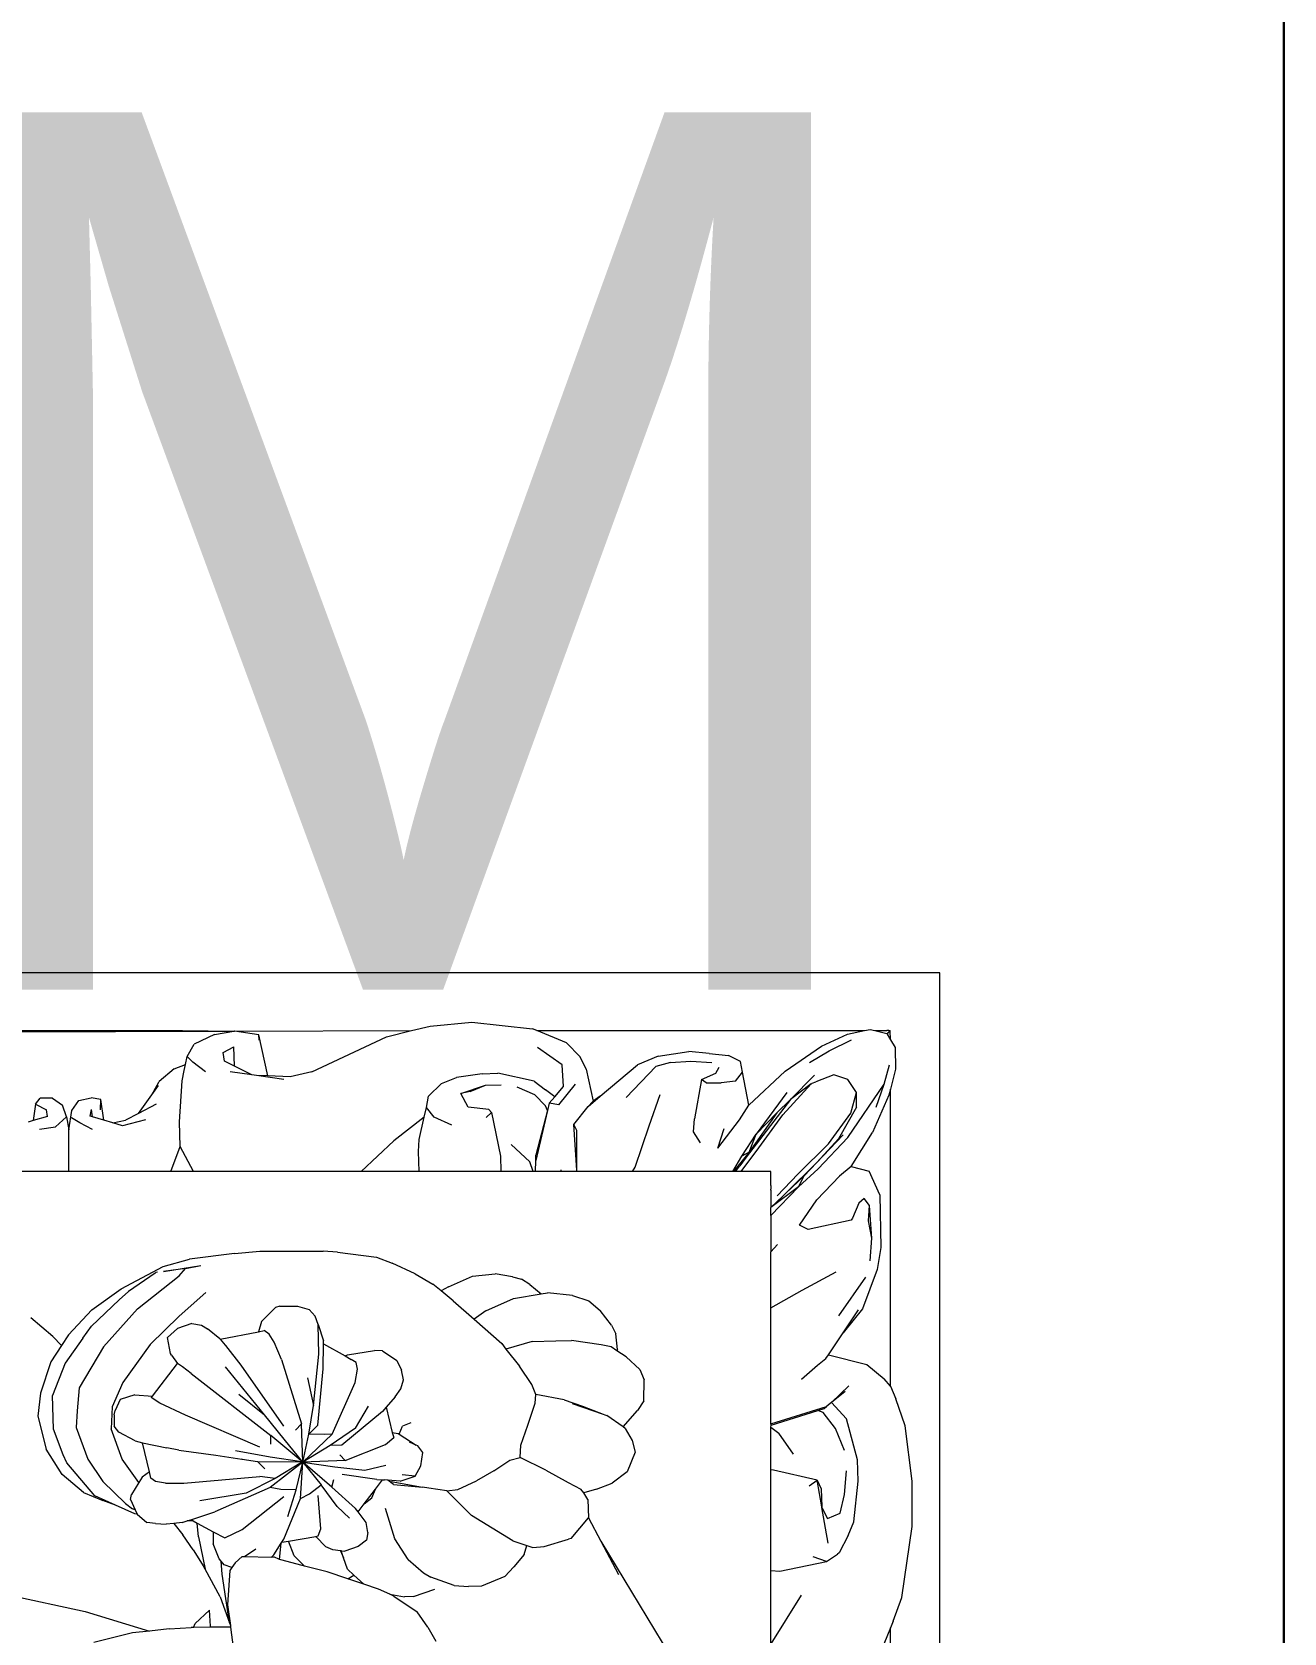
# Model space of a CAD drawing. Header units: millimetres. Extents: x 75500 to 345360, y -224327 to 19532.
# Drawn here: x 129563.2 to 129793.2, y -24104.9 to -23810.9 of the extents above; entities that cross this region are included whole.
import ezdxf

# ---------------------------------------------------------------- set-up
doc = ezdxf.new("R2010")
doc.units = ezdxf.units.MM
doc.header["$LTSCALE"] = 0.01
doc.layers.add('A-WALL', color=7, linetype='Continuous', lineweight=30)
doc.layers.add('hatch', color=251, linetype='Continuous', lineweight=0)
doc.styles.add('Arial$001H0', font='arial.ttf')

# ---------------------------------------------------------------- blocks, each defined once
blk = doc.blocks.new('GANESH')
at = {"layer": 'hatch'}
for p, q in [((966931.47, -140963.9), (966931.47, -141110.72)), ((967172.57, -140963.9), (966931.47, -140963.9)), ((966969.48, -140966.81), (966967.22, -140967.59)), ((966974.11, -140966.21), (966969.48, -140966.81)), ((966977.93, -140966.2), (966974.11, -140966.21)), ((966983.88, -140967.09), (966977.93, -140966.2)), ((966985.86, -140967.81), (966983.88, -140967.09)), ((966937.09, -140968.03), (966936.32, -140968.06)), ((966936.32, -140968.16), (966936.32, -140968.06)), ((966936.63, -140968.3), (966936.32, -140968.06)), ((966936.32, -140968.16), (966936.32, -140968.33)), ((966936.32, -140969.35), (966936.32, -140968.33)), ((966936.32, -140969.35), (966936.58, -140968.33)), ((966936.58, -140968.33), (966936.63, -140968.3)), ((966936.63, -140968.3), (966937.09, -140968.03)), ((966937.09, -140968.03), (966937.75, -140967.65)), ((966937.75, -140967.65), (966939.57, -140967.62)), ((966940.83, -140968.57), (966939.19, -140968.12)), ((966939.57, -140967.62), (966941.25, -140968.04)), ((966945.29, -140971.61), (966940.83, -140968.57)), ((966942.76, -140969.24), (966940.83, -140968.57)), ((966966.14, -140968.04), (966941.25, -140968.04)), ((966941.25, -140968.04), (966941.73, -140968.16)), ((966941.73, -140968.16), (966944.88, -140969.55)), ((966966.14, -140968.04), (966965.53, -140968.57)), ((966966.14, -140968.04), (966967.22, -140967.59)), ((966985.86, -140967.81), (966986.42, -140968.04)), ((966997.98, -140968.04), (966986.42, -140968.04)), ((966986.42, -140968.04), (966992.59, -140970.55)), ((966936.23, -140969.74), (966936.32, -140969.35)), ((966936.32, -140970.2), (966936.23, -140969.74)), ((966947.73, -140971.32), (966944.88, -140969.55)), ((966947.73, -140971.32), (966948.13, -140969.81)), ((966950.09, -140968.93), (966948.13, -140969.81)), ((966950.09, -140968.93), (966954.53, -140968.85)), ((966951, -140969.78), (966950.42, -140970.24)), ((966953.75, -140969.59), (966951, -140969.78)), ((966952.29, -140969.87), (966951, -140969.78)), ((966953.75, -140969.59), (966952.29, -140969.87)), ((966955.63, -140969.74), (966953.75, -140969.59)), ((966954.53, -140968.85), (966956.36, -140969.14)), ((966956.36, -140969.14), (966959.67, -140970.37)), ((966964.33, -140970.01), (966965.53, -140968.57)), ((966936.32, -140997.71), (966936.32, -140970.2)), ((966936.62, -140971.64), (966936.32, -140970.2)), ((966941.53, -140970.88), (966940.44, -140971.62)), ((966943.24, -140971.37), (966941.53, -140970.88)), ((966942.76, -140970.89), (966941.53, -140970.88)), ((966942.76, -140970.89), (966945.41, -140972.39)), ((966950.42, -140970.24), (966950.81, -140970.69)), ((966950.81, -140970.69), (966952.07, -140971.22)), ((966952.07, -140971.22), (966952.23, -140971.33)), ((966960.26, -140972.38), (966957.02, -140970.1)), ((966959.67, -140970.37), (966961.68, -140972.01)), ((966961.68, -140972.01), (966959.75, -140970.71)), ((966963.51, -140973.24), (966964.33, -140970.01)), ((966972.33, -140970.79), (966968.89, -140971.73)), ((966974.13, -140970.74), (966972.33, -140970.79)), ((966977.52, -140971.1), (966974.13, -140970.74)), ((966978.68, -140971.58), (966977.52, -140971.1)), ((966937.64, -140973.82), (966936.62, -140971.64)), ((966938.02, -140973.18), (966937.09, -140971.29)), ((966940.44, -140971.62), (966940.03, -140972.79)), ((966945.82, -140973.22), (966943.24, -140971.37)), ((966947.41, -140974.23), (966945.08, -140972)), ((966947.92, -140974.11), (966945.29, -140971.61)), ((966945.41, -140972.39), (966947.41, -140974.23)), ((966947.73, -140971.32), (966948.53, -140972.32)), ((966950.53, -140974.21), (966948.53, -140972.32)), ((966952.23, -140971.33), (966953, -140974.95)), ((966958.09, -140975.43), (966956.55, -140972.59)), ((966963.51, -140973.24), (966961.68, -140972.01)), ((966966.11, -140971.53), (966967.52, -140972.98)), ((966966.59, -140971.84), (966967.52, -140972.98)), ((966967.52, -140972.98), (966968.89, -140971.73)), ((966971.56, -140971.88), (966969.7, -140972.65)), ((966975.25, -140971.89), (966973.24, -140971.72)), ((966976.8, -140972.26), (966975.25, -140971.89)), ((966977.25, -140973.31), (966976.8, -140972.26)), ((966978.68, -140971.58), (966980.14, -140972.33)), ((966980.14, -140972.33), (966980.24, -140972.48)), ((966980.87, -140973.4), (966980.24, -140972.48)), ((966939.74, -140976.88), (966937.64, -140973.82)), ((966938.99, -140974.82), (966938.02, -140973.18)), ((966940.03, -140972.79), (966940.63, -140974.29)), ((966948.38, -140975.8), (966945.82, -140973.22)), ((966963.83, -140973.46), (966963.51, -140973.24)), ((966964.39, -140974.15), (966963.83, -140973.46)), ((966967.52, -140972.98), (966967.84, -140973.38)), ((966968.02, -140973.6), (966967.84, -140973.38)), ((966967.85, -140973.41), (966967.84, -140973.38)), ((966969.32, -140978.08), (966967.85, -140973.41)), ((966968.19, -140974.14), (966968.02, -140973.6)), ((966968.37, -140973.69), (966968.19, -140974.14)), ((966969.7, -140972.65), (966968.37, -140973.69)), ((966976.28, -140973.79), (966974.03, -140974.19)), ((966974.03, -140974.19), (966974.77, -140973.86)), ((966974.77, -140973.86), (966976.28, -140973.79)), ((966976.32, -140973.78), (966976.28, -140973.79)), ((966979.31, -140973.26), (966976.32, -140973.78)), ((966976.32, -140973.78), (966977.25, -140973.31)), ((966980.87, -140973.4), (966980.46, -140974.52)), ((966981.67, -140977.32), (966980.87, -140973.4)), ((966942.11, -140976.43), (966940.07, -140974.41)), ((966940.73, -140974.59), (966940.63, -140974.29)), ((966940.78, -140974.65), (966940.73, -140974.59)), ((966940.79, -140974.69), (966940.78, -140974.65)), ((966943.38, -140977.07), (966940.79, -140974.69)), ((966940.79, -140974.69), (966942.11, -140976.43)), ((966949.95, -140976.81), (966947.41, -140974.23)), ((966948.52, -140975.27), (966947.41, -140974.23)), ((966949.43, -140975.74), (966947.92, -140974.11)), ((966949.43, -140975.74), (966948.52, -140975.27)), ((966949.95, -140976.81), (966948.52, -140975.27)), ((966952.64, -140975.66), (966950.53, -140974.21)), ((966953, -140974.95), (966952.64, -140975.66)), ((966965.56, -140975.49), (966964.39, -140974.15)), ((966969.43, -140978.04), (966968.19, -140974.14)), ((966974.03, -140974.19), (966973.19, -140977.84)), ((966974.5, -140974.85), (966974.03, -140974.19)), ((966942.11, -140976.43), (966946.95, -140980.15)), ((966942.11, -140976.43), (966943.21, -140977.56)), ((966948.38, -140975.8), (966950.18, -140977.53)), ((966949.43, -140975.74), (966951.17, -140978.08)), ((966951.84, -140978.08), (966949.43, -140975.74)), ((966959.59, -140978.08), (966958.09, -140975.43)), ((966971.85, -140976.17), (966970.08, -140977.41)), ((966983.68, -140975.52), (966987.76, -140978.08)), ((966939.74, -140976.88), (966942.59, -140979.92)), ((966941.53, -140976.72), (966945.01, -140979.31)), ((966943.21, -140977.56), (966946.53, -140979.89)), ((966943.21, -140977.56), (966945.01, -140979.31)), ((966946.15, -140979.07), (966943.38, -140977.07)), ((966950.22, -140977.07), (966949.95, -140976.81)), ((966951.17, -140978.08), (966950.22, -140977.07)), ((966954.88, -140978.08), (966954.27, -140977.51)), ((966969.6, -140978.08), (966970.08, -140977.41)), ((966973.19, -140977.84), (966973.16, -140978.08)), ((966981.6, -140978.08), (966981.67, -140977.32)), ((966948.15, -140980.56), (966946.15, -140979.07)), ((966949.31, -140978.08), (966948.15, -140978.08)), ((966948.15, -140978.08), (966948.15, -140980.56)), ((966949.31, -140978.08), (966949.63, -140978.07)), ((966949.71, -140978.08), (966949.63, -140978.07)), ((966949.71, -140978.08), (966951.17, -140978.08)), ((966951.84, -140978.08), (966951.17, -140978.08)), ((966951.84, -140978.08), (966954.88, -140978.08)), ((966959.59, -140978.08), (966954.88, -140978.08)), ((966969.32, -140978.08), (966959.59, -140978.08)), ((966969.43, -140978.04), (966969.32, -140978.08)), ((966969.43, -140978.04), (966969.43, -140978.08)), ((966969.6, -140978.08), (966969.43, -140978.04)), ((966973.16, -140978.08), (966969.6, -140978.08)), ((966981.6, -140978.08), (966973.16, -140978.08)), ((966987.76, -140978.08), (966981.6, -140978.08)), ((966938.92, -140980.62), (966938.41, -140981.62)), ((966939.81, -140980.44), (966938.92, -140980.62)), ((966942.59, -140979.92), (966939.81, -140980.44)), ((966940.57, -140981.05), (966939.81, -140980.44)), ((966943.81, -140980.7), (966942.59, -140979.92)), ((966946.86, -140980.51), (966945.01, -140979.31)), ((966946.53, -140979.89), (966945.01, -140979.31)), ((966946.53, -140979.89), (966948.15, -140981.2)), ((966946.53, -140979.89), (966946.86, -140980.51)), ((966948.15, -140981.26), (966946.86, -140980.51)), ((966946.95, -140980.15), (966947.66, -140980.67)), ((966948.15, -140980.56), (966948.15, -140981.03)), ((966938.25, -140983.25), (966938.41, -140981.62)), ((966940.57, -140981.05), (966940.72, -140982.25)), ((966946.2, -140982.53), (966943.81, -140980.7)), ((966946.2, -140982.53), (966944.54, -140981.98)), ((966948.15, -140981.03), (966947.66, -140980.67)), ((966948.15, -140981.03), (966948.15, -140981.2)), ((966948.15, -140981.2), (966948.15, -140981.26)), ((966948.15, -140981.26), (966948.15, -140989.68)), ((966938.25, -140983.25), (966938.09, -140984.94)), ((966938.88, -140984.78), (966939, -140983.02)), ((966939.9, -140982.7), (966939.38, -140982.42)), ((966940.42, -140983.9), (966939.9, -140982.7)), ((966940.71, -140983.5), (966940.72, -140982.25)), ((966940.71, -140983.5), (966940.42, -140983.9)), ((966940.42, -140983.9), (966943.74, -140984.49)), ((966944.81, -140984.56), (966943.74, -140984.49)), ((966945.74, -140983.97), (966944.81, -140984.56)), ((966938.47, -140987.53), (966938.09, -140984.94)), ((966938.99, -140986.49), (966938.88, -140984.78)), ((966979.16, -140992.33), (966990.85, -140985.24)), ((966938.99, -140986.49), (966939.34, -140987.71)), ((966944.31, -140988.28), (966941.68, -140987.36)), ((966938.47, -140987.53), (966939.19, -140989.27)), ((966941.93, -140990.2), (966939.34, -140987.71)), ((966947.78, -140989.45), (966944.31, -140988.28)), ((966964.75, -140989.05), (966965.63, -140988.71)), ((966967.39, -140988.72), (966965.63, -140988.71)), ((966941.83, -140992.39), (966939.19, -140989.27)), ((966948.15, -140989.68), (966947.78, -140989.45)), ((966948.15, -140989.68), (966948.15, -140994.36)), ((966964.75, -140989.05), (966963.69, -140990.21)), ((966967.39, -140988.72), (966968.2, -140989.26)), ((966969.56, -140990.47), (966968.2, -140989.26)), ((966969.69, -140990.28), (966970.72, -140989.7)), ((966970.72, -140989.7), (966971.68, -140989.46)), ((966971.68, -140989.46), (966973.33, -140990.12)), ((966961.03, -140991.43), (966961.77, -140991.09)), ((966963.08, -140990.95), (966961.77, -140991.09)), ((966963.18, -140990.98), (966962.85, -140991.48)), ((966963.08, -140990.95), (966963.18, -140990.98)), ((966963.69, -140990.21), (966963.18, -140990.98)), ((966969.56, -140990.47), (966968.62, -140991.83)), ((966969.69, -140990.28), (966969.56, -140990.47)), ((966973.33, -140990.12), (966974.3, -140991.38)), ((966974.79, -140992.71), (966974.3, -140991.38)), ((966979.16, -140992.33), (966981.96, -140990.84)), ((966941.83, -140992.39), (966942.25, -140992.99)), ((966942.68, -140993.39), (966941.83, -140992.39)), ((966958.99, -140993.34), (966959.81, -140992.38)), ((966961.03, -140991.43), (966959.81, -140992.38)), ((966962.68, -140992.3), (966962.32, -140994.8)), ((966962.85, -140991.48), (966962.68, -140992.3)), ((966967.6, -140994.74), (966968.5, -140992.15)), ((966967.84, -140993.88), (966968.5, -140992.15)), ((966968.5, -140992.15), (966968.55, -140992.01)), ((966968.55, -140992.01), (966968.62, -140991.83)), ((966974.79, -140992.71), (966975.11, -140993.77)), ((966977.19, -140993.37), (966979.16, -140992.33)), ((966937.34, -140995.21), (966938.53, -140994.06)), ((966939.55, -140993.56), (966938.53, -140994.06)), ((966939.55, -140993.56), (966942.25, -140992.99)), ((966942.25, -140992.99), (966942.29, -140993.04)), ((966942.68, -140993.39), (966942.29, -140993.04)), ((966944.19, -140994.6), (966942.68, -140993.39)), ((966958.55, -140994.7), (966958.99, -140993.34)), ((966967.3, -140995.4), (966967.84, -140993.88)), ((966974.24, -140995.08), (966974.79, -140994.02)), ((966975.11, -140993.77), (966974.79, -140994.02)), ((966975.67, -140993.42), (966975.11, -140993.77)), ((966975.67, -140993.42), (966977.19, -140993.37)), ((966978.92, -140994.83), (966977.19, -140993.37)), ((966937.34, -140995.21), (966936.32, -140997.71)), ((966942.56, -140995.87), (966940.83, -140994.47)), ((966944.7, -140994.35), (966944.19, -140994.6)), ((966948.03, -140994.36), (966944.19, -140994.6)), ((966948.03, -140994.36), (966944.7, -140994.35)), ((966948.15, -140994.36), (966948.03, -140994.36)), ((966948.15, -140994.36), (966948.15, -140995.66)), ((966958.55, -140994.7), (966958.33, -140996.81)), ((966962.35, -140996.11), (966962.32, -140994.8)), ((966967.3, -140995.4), (966966.85, -140997.8)), ((966973.21, -140996.96), (966974.24, -140995.08)), ((966978.92, -140994.83), (966978.99, -140995.04)), ((966979.6, -140997.1), (966978.99, -140995.04)), ((966939.19, -140995.57), (966937.73, -140997.66)), ((966941.02, -140995.47), (966939.19, -140995.57)), ((966941.88, -140996.2), (966941.02, -140995.47)), ((966941.88, -140996.2), (966941.28, -140996.98)), ((966942.42, -140996.66), (966941.88, -140996.2)), ((966942.56, -140995.87), (966942.42, -140996.66)), ((966942.42, -140996.66), (966943.04, -140996.82)), ((966948.15, -140995.66), (966948, -140995.66)), ((966948.15, -140995.66), (966948.15, -140997.82)), ((966962.41, -140998.11), (966962.35, -140996.11)), ((966935.62, -141003.15), (966936.18, -140998.06)), ((966936.32, -140997.71), (966936.18, -140998.06)), ((966940.57, -140997.94), (966939.9, -141000.97)), ((966940.57, -140997.94), (966941.28, -140996.98)), ((966941.72, -140997.87), (966941.06, -140999.35)), ((966942.63, -140996.98), (966941.72, -140997.87)), ((966943.04, -140996.82), (966942.63, -140996.98)), ((966943.04, -140996.82), (966947.23, -140997.8)), ((966943.04, -140996.82), (966946.77, -140997.78)), ((966947.23, -140997.8), (966946.77, -140997.78)), ((966948.15, -140997.82), (966947.23, -140997.8)), ((966948.15, -140998.01), (966947.34, -140998.3)), ((966948.15, -140997.82), (966948.15, -140998.01)), ((966948.15, -140998.01), (966948.15, -141000.73)), ((966957.62, -140998.3), (966958.41, -140997.34)), ((966958.41, -140997.34), (966958.33, -140996.81)), ((966958.8, -140999.66), (966958.41, -140997.34)), ((966962.41, -140998.11), (966963.04, -141000.31)), ((966966.85, -140997.8), (966966, -140998.13)), ((966967.59, -140997.84), (966966.85, -140997.8)), ((966969.42, -140998.45), (966967.59, -140997.84)), ((966973.21, -140996.96), (966972.14, -140999.11)), ((966979.51, -140998.55), (966979.68, -140998.05)), ((966979.68, -140998.05), (966979.6, -140997.1)), ((966947.34, -140998.3), (966945.89, -140999.86)), ((966956.97, -140999.76), (966957.18, -140998.98)), ((966957.62, -140998.3), (966957.18, -140998.98)), ((966963.04, -141000.31), (966964.47, -140999.16)), ((966966, -140998.13), (966964.47, -140999.16)), ((966971.1, -140999.06), (966969.42, -140998.45)), ((966972.14, -140999.11), (966971.1, -140999.06)), ((966972.35, -140999.97), (966972.14, -140999.11)), ((966979.13, -140999.73), (966979.51, -140998.55)), ((966980.28, -140998.76), (966979.51, -140998.55)), ((966980.28, -140998.76), (966981.3, -140999.64)), ((966940.91, -141002.01), (966940.88, -141000.69)), ((966943.19, -141001.5), (966946.87, -141000.76)), ((966946.87, -141000.76), (966948.15, -141000.73)), ((966948.15, -141000.73), (966948.15, -141007.58)), ((966956.97, -140999.76), (966956.73, -141001.19)), ((966959.84, -141001.97), (966958.8, -140999.66)), ((966960.53, -141002.96), (966962.58, -141000.64)), ((966962.58, -141000.64), (966963.04, -141000.31)), ((966973.24, -141001.31), (966972.35, -140999.97)), ((966979.13, -140999.73), (966977.01, -141003.19)), ((966982.11, -141000.39), (966981.3, -140999.64)), ((966982.11, -141000.39), (966982.93, -141002.36)), ((966939.95, -141002.29), (966939.9, -141000.97)), ((966941.61, -141004.09), (966940.91, -141002.01)), ((966941.44, -141003.3), (966940.91, -141002.01)), ((966942.93, -141001.74), (966942.76, -141003.47)), ((966943.19, -141001.5), (966942.93, -141001.74)), ((966943.61, -141001.95), (966943.19, -141001.5)), ((966956.93, -141003.1), (966956.73, -141001.19)), ((966959.84, -141001.97), (966960.53, -141002.96)), ((966973.24, -141001.31), (966974.08, -141002.78)), ((966935.96, -141006.66), (966935.62, -141003.15)), ((966939.95, -141002.29), (966940.26, -141004.45)), ((966941.44, -141003.3), (966941.61, -141004.09)), ((966942.76, -141003.47), (966941.61, -141004.09)), ((966957.83, -141005.12), (966956.93, -141003.1)), ((966958.98, -141004.72), (966960.53, -141002.96)), ((966974.81, -141004.32), (966974.08, -141002.78)), ((966974.94, -141005.26), (966977.01, -141003.19)), ((966982.88, -141004.63), (966982.95, -141003.43)), ((966982.93, -141002.36), (966982.95, -141003.43)), ((966940.75, -141005.71), (966940.26, -141004.45)), ((966958.98, -141004.72), (966958.16, -141005.72)), ((966974.94, -141005.26), (966974.81, -141004.32)), ((966982.88, -141004.63), (966982.17, -141006.59)), ((966941.82, -141006.79), (966940.75, -141005.71)), ((966944.25, -141004.85), (966943.58, -141006.32)), ((966958.16, -141005.72), (966957.59, -141006.42)), ((966957.83, -141005.12), (966958.16, -141005.72)), ((966974.94, -141005.26), (966974.7, -141006.78)), ((966936.33, -141008.22), (966935.96, -141006.66)), ((966942.78, -141006.95), (966941.82, -141006.79)), ((966943.58, -141006.32), (966942.78, -141006.95)), ((966943.59, -141007.17), (966942.78, -141006.95)), ((966943.59, -141007.17), (966945.56, -141009.71)), ((966945.46, -141007.57), (966943.59, -141007.17)), ((966956.73, -141007.92), (966957.59, -141006.42)), ((966971.72, -141007.27), (966971.15, -141007.7)), ((966972.82, -141007.45), (966971.72, -141007.27)), ((966973.71, -141007.9), (966972.82, -141007.45)), ((966974.14, -141009.93), (966974.61, -141007.31)), ((966974.39, -141009.72), (966974.61, -141007.31)), ((966974.7, -141006.78), (966974.61, -141007.31)), ((966980.69, -141008.5), (966981.81, -141007.22)), ((966981.81, -141007.22), (966982.17, -141006.59)), ((966983.79, -141008.06), (966983.17, -141006.26)), ((966986.36, -141006.86), (966985.07, -141007.75)), ((966986.36, -141006.86), (966987.53, -141006.18)), ((966936.37, -141023.06), (966936.33, -141008.22)), ((966936.84, -141010.33), (966936.33, -141008.22)), ((966946.47, -141007.64), (966945.46, -141007.57)), ((966948.15, -141007.58), (966946.47, -141007.64)), ((966948.15, -141007.58), (966948.15, -141012.44)), ((966956.73, -141007.92), (966955.83, -141009.83)), ((966969.23, -141008.29), (966969.5, -141008.97)), ((966970.17, -141009.26), (966971.09, -141007.83)), ((966971.09, -141007.83), (966970.84, -141008.39)), ((966971.15, -141007.7), (966971.09, -141007.83)), ((966973.71, -141007.9), (966973.58, -141009.01)), ((966974.11, -141009.18), (966973.71, -141007.9)), ((966980.69, -141008.5), (966978.96, -141009.61)), ((966983.61, -141010.03), (966983.83, -141008.82)), ((966983.76, -141009.69), (966985.07, -141007.75)), ((966983.79, -141008.06), (966983.83, -141008.82)), ((966945.56, -141009.71), (966948.15, -141012.44)), ((966955.34, -141011.16), (966955.83, -141009.83)), ((966963.18, -141010.64), (966964, -141009.46)), ((966964, -141009.46), (966964.82, -141009.05)), ((966965.63, -141008.89), (966964.82, -141009.05)), ((966966.38, -141009.11), (966965.63, -141008.89)), ((966967.05, -141009.6), (966966.38, -141009.11)), ((966967.05, -141009.6), (966967.91, -141010.36)), ((966967.91, -141010.36), (966970.03, -141009.84)), ((966970.17, -141009.26), (966969.5, -141008.97)), ((966970.03, -141009.84), (966970.13, -141009.33)), ((966970.03, -141009.84), (966970.46, -141009.71)), ((966970.13, -141009.33), (966970.17, -141009.26)), ((966971.05, -141010.39), (966970.46, -141009.71)), ((966974.11, -141009.18), (966974.04, -141010.21)), ((966974.39, -141009.72), (966974.04, -141010.21)), ((966978.96, -141009.61), (966976.41, -141010.4)), ((966983.61, -141010.03), (966983.19, -141011)), ((966983.76, -141009.69), (966983.61, -141010.03)), ((966939.79, -141016.58), (966936.84, -141010.33)), ((966954.9, -141014.42), (966955.34, -141011.16)), ((966963.18, -141010.64), (966963.17, -141011.32)), ((966963.52, -141013.59), (966963.17, -141011.32)), ((966967.91, -141010.36), (966968.27, -141010.66)), ((966968.27, -141010.66), (966971.1, -141014.06)), ((966972.39, -141013.79), (966971.05, -141010.39)), ((966973.2, -141012.14), (966972.78, -141010.37)), ((966973.97, -141011.13), (966973.55, -141014.03)), ((966973.97, -141011.13), (966974.01, -141010.65)), ((966974.01, -141010.65), (966974.02, -141010.48)), ((966974.78, -141011.24), (966974.01, -141010.65)), ((966974.04, -141010.21), (966974.02, -141010.48)), ((966975.53, -141011.56), (966974.78, -141011.24)), ((966976.01, -141012.18), (966974.78, -141011.24)), ((966983.19, -141011), (966982.77, -141012.22)), ((966948.15, -141012.44), (966948.15, -141026.51)), ((966964.17, -141012.85), (966963.9, -141013.27)), ((966964.73, -141012.74), (966964.17, -141012.85)), ((966965.83, -141012.96), (966964.73, -141012.74)), ((966969.68, -141012.93), (966967.82, -141011.83)), ((966972.91, -141014.64), (966973.2, -141012.14)), ((966976.01, -141012.18), (966975.53, -141011.56)), ((966976.7, -141012.7), (966976.01, -141012.18)), ((966976.7, -141012.7), (966976.42, -141012.91)), ((966977.59, -141012.03), (966976.7, -141012.7)), ((966978.43, -141011.88), (966977.59, -141012.03)), ((966978.43, -141011.88), (966979.08, -141012)), ((966979.08, -141012), (966979.61, -141012.7)), ((966979.61, -141012.7), (966979.99, -141013.81)), ((966982.77, -141012.22), (966982.01, -141013.05)), ((966982.77, -141012.22), (966982.32, -141013.55)), ((966962.61, -141015.61), (966963.62, -141013.78)), ((966963.62, -141013.78), (966963.52, -141013.59)), ((966963.62, -141013.78), (966963.9, -141013.27)), ((966970.17, -141014.87), (966965.83, -141012.96)), ((966969.68, -141012.93), (966971.13, -141015.04)), ((966971.1, -141014.06), (966971.13, -141015.04)), ((966972.39, -141013.79), (966971.92, -141014.22)), ((966972.39, -141013.79), (966972.52, -141017.35)), ((966974.62, -141014.91), (966976.42, -141012.91)), ((966976.25, -141014.46), (966977.23, -141013.42)), ((966979.95, -141014.19), (966979.88, -141014.81)), ((966979.95, -141014.19), (966980.56, -141013.93)), ((966979.96, -141014.13), (966979.95, -141014.19)), ((966979.96, -141014.08), (966979.99, -141013.81)), ((966980.56, -141013.93), (966979.96, -141014.13)), ((966979.96, -141014.08), (966979.96, -141014.13)), ((966981.5, -141013.6), (966980.56, -141013.93)), ((966982.01, -141013.05), (966981.5, -141013.6)), ((966982.32, -141013.55), (966981.73, -141015.29)), ((966982.32, -141013.55), (966982.01, -141013.05)), ((966954.9, -141014.42), (966954.83, -141015.63)), ((966972.52, -141017.35), (966970.17, -141014.87)), ((966970.17, -141014.87), (966970.2, -141015.56)), ((966970.2, -141015.56), (966970.17, -141016.83)), ((966971.13, -141015.04), (966972.52, -141017.35)), ((966972.52, -141017.35), (966972.91, -141014.64)), ((966974.62, -141014.91), (966972.52, -141017.35)), ((966974.62, -141014.91), (966973.99, -141014.73)), ((966976.25, -141014.46), (966974.44, -141015.8)), ((966979.63, -141015.41), (966978.76, -141016.26)), ((966979.88, -141014.81), (966979.63, -141015.41)), ((966981.73, -141015.29), (966981.25, -141017.19)), ((966939.79, -141016.58), (966940.2, -141018.41)), ((966954.84, -141020.95), (966954.83, -141015.63)), ((966959.43, -141017.79), (966959.71, -141016.81)), ((966959.71, -141016.81), (966960.29, -141016.31)), ((966960.98, -141016.05), (966960.29, -141016.31)), ((966960.98, -141016.05), (966962.34, -141015.61)), ((966963.47, -141016), (966960.98, -141016.05)), ((966962.61, -141015.61), (966962.34, -141015.61)), ((966964.69, -141015.62), (966962.61, -141015.61)), ((966967.77, -141016.44), (966963.47, -141016)), ((966969.41, -141016.09), (966964.69, -141015.62)), ((966965.46, -141016.95), (966967.77, -141016.44)), ((966970.17, -141016.83), (966967.77, -141016.44)), ((966969.41, -141016.09), (966970.17, -141016.83)), ((966972.52, -141017.35), (966970.17, -141016.83)), ((966972.52, -141017.35), (966974.44, -141015.8)), ((966975.17, -141016.77), (966974.44, -141015.8)), ((966975.56, -141017.52), (966975.17, -141016.77)), ((966978.12, -141015.83), (966975.33, -141016.06)), ((966978.71, -141016.05), (966978.12, -141015.83)), ((966978.76, -141016.26), (966978.71, -141016.05)), ((966979.14, -141018.53), (966978.76, -141016.26)), ((966959.43, -141019.26), (966959.43, -141017.79)), ((966963.9, -141019.13), (966969.3, -141017.44)), ((966972.52, -141017.35), (966969.3, -141017.44)), ((966969.83, -141017.96), (966969.3, -141017.44)), ((966972.52, -141017.35), (966970.28, -141020.03)), ((966972.52, -141017.35), (966970.59, -141018.91)), ((966972.51, -141017.43), (966972.12, -141020.07)), ((966972.47, -141021.13), (966972.51, -141017.43)), ((966972.51, -141017.43), (966972.52, -141017.35)), ((966972.54, -141017.46), (966972.51, -141017.43)), ((966972.52, -141017.35), (966974.66, -141020.08)), ((966974.86, -141017.89), (966972.52, -141017.35)), ((966975.56, -141017.52), (966972.52, -141017.35)), ((966972.54, -141017.46), (966973.89, -141019.66)), ((966974.86, -141017.89), (966974.82, -141019.18)), ((966977.08, -141018.61), (966974.86, -141017.89)), ((966978.98, -141018.94), (966975.56, -141017.52)), ((966980.39, -141018.06), (966979.14, -141018.53)), ((966981.25, -141017.19), (966980.39, -141018.06)), ((966981.2, -141017.4), (966980.73, -141019.17)), ((966981.25, -141017.19), (966981.2, -141017.4)), ((966940.42, -141018.93), (966940.09, -141021.23)), ((966940.2, -141018.41), (966940.13, -141020.27)), ((966959.43, -141019.26), (966959.54, -141019.64)), ((966963.9, -141019.13), (966962.46, -141019.73)), ((966969.5, -141018.94), (966964.38, -141022.51)), ((966970.59, -141018.91), (966968.56, -141020.56)), ((966974.82, -141019.18), (966974.66, -141020.08)), ((966978.16, -141022.42), (966975.4, -141018.92)), ((966979.24, -141019.11), (966978.98, -141018.94)), ((966979.24, -141019.11), (966979.14, -141018.53)), ((966979.32, -141019.15), (966979.24, -141019.11)), ((966980.68, -141019.3), (966979.32, -141019.15)), ((966980.29, -141019.78), (966979.32, -141019.15)), ((966980.68, -141019.3), (966980.48, -141019.76)), ((966980.73, -141019.17), (966980.68, -141019.3)), ((966940.13, -141020.27), (966936.67, -141021.03)), ((966940.13, -141020.27), (966940.09, -141021.23)), ((966959.54, -141019.64), (966960.73, -141020.81)), ((966960.73, -141020.81), (966961.58, -141021.07)), ((966961.78, -141020.17), (966961.49, -141020.58)), ((966961.58, -141021.07), (966961.49, -141020.58)), ((966962.46, -141019.73), (966961.78, -141020.17)), ((966968.56, -141020.56), (966964.53, -141023.84)), ((966965.08, -141026.71), (966970.28, -141020.03)), ((966966.81, -141022.72), (966968.56, -141020.56)), ((966971.02, -141020.01), (966970.28, -141020.03)), ((966972.12, -141020.07), (966971.58, -141022.99)), ((966973.08, -141020.54), (966972.47, -141021.13)), ((966973.89, -141019.66), (966973.72, -141020.95)), ((966973.89, -141019.66), (966975.12, -141022.1)), ((966974.66, -141020.08), (966976.69, -141024.71)), ((966980.29, -141019.78), (966980.49, -141019.97)), ((966980.43, -141022.22), (966980.49, -141019.97)), ((966980.49, -141019.97), (966980.48, -141019.76)), ((966936.67, -141021.03), (966936.37, -141023.06)), ((966937.14, -141021.01), (966936.67, -141021.03)), ((966940.03, -141021.61), (966939.31, -141023.06)), ((966940.03, -141021.61), (966939.77, -141023.44)), ((966940.09, -141021.23), (966940.03, -141021.61)), ((966955.01, -141023.07), (966954.84, -141020.95)), ((966962.2, -141024.26), (966961.58, -141021.07)), ((966971.27, -141020.95), (966968.58, -141027.18)), ((966972.27, -141022.43), (966972.47, -141021.13)), ((966974.28, -141027.33), (966973.72, -141020.95)), ((966975.12, -141022.1), (966975.77, -141025.98)), ((966980.43, -141022.22), (966979.79, -141021.27)), ((966980.43, -141022.42), (966980.43, -141022.22)), ((966936.32, -141027.43), (966936.37, -141023.14)), ((966936.37, -141023.06), (966936.37, -141023.11)), ((966936.37, -141023.14), (966936.37, -141023.11)), ((966936.45, -141050.57), (966936.37, -141023.14)), ((966936.66, -141024.75), (966936.37, -141023.14)), ((966939.31, -141023.06), (966937.69, -141023.13)), ((966938.17, -141024.01), (966937.69, -141023.13)), ((966939.31, -141023.06), (966938.89, -141023.9)), ((966955.01, -141023.07), (966955.49, -141026.86)), ((966964.38, -141022.51), (966962.74, -141023.81)), ((966971.93, -141024.64), (966972.28, -141022.46)), ((966972.27, -141022.43), (966972.28, -141022.46)), ((966978.88, -141023.89), (966978.16, -141022.42)), ((966980.96, -141023.02), (966980.43, -141022.42)), ((966980.96, -141023.02), (966981.35, -141023.29)), ((966981.35, -141023.29), (966981.13, -141023.94)), ((966981.35, -141023.29), (966981.6, -141023.46)), ((966981.6, -141023.46), (966984.49, -141023.65)), ((966986, -141023.5), (966981.92, -141024.1)), ((966983.83, -141024.28), (966986, -141023.5)), ((966984.49, -141023.65), (966986.23, -141023.42)), ((966986, -141023.5), (966986.23, -141023.42)), ((966986.23, -141023.42), (966986.36, -141023.4)), ((966986.36, -141023.4), (966988.07, -141023.18)), ((966986.36, -141023.4), (966986.37, -141025.11)), ((966936.66, -141024.75), (966937.47, -141026.46)), ((966938.89, -141023.9), (966938.17, -141024.01)), ((966962.17, -141024.29), (966961.34, -141025.35)), ((966962.17, -141024.29), (966962.2, -141024.26)), ((966962.2, -141024.26), (966962.72, -141023.85)), ((966962.74, -141023.81), (966962.72, -141023.85)), ((966971.52, -141027.73), (966971.93, -141024.64)), ((966977.36, -141026.73), (966976.69, -141024.71)), ((966977.64, -141026.21), (966978.37, -141024.85)), ((966978.37, -141024.85), (966978.88, -141023.89)), ((966978.37, -141024.85), (966979.37, -141024.87)), ((966980.63, -141024.35), (966979.37, -141024.87)), ((966980.82, -141024.19), (966980.63, -141024.35)), ((966981.13, -141023.94), (966980.82, -141024.19)), ((966981.92, -141024.1), (966980.82, -141024.19)), ((966983.83, -141024.28), (966981.51, -141025.54)), ((966939.79, -141025.51), (966938.98, -141026.56)), ((966956.53, -141029.04), (966956.02, -141025.91)), ((966956.29, -141027.18), (966956.02, -141025.91)), ((966960.29, -141027.72), (966958.3, -141025.49)), ((966960.89, -141026.65), (966961.02, -141025.85)), ((966961.02, -141025.85), (966961.34, -141025.35)), ((966977.45, -141026.55), (966977.64, -141026.21)), ((966978.8, -141026.08), (966977.64, -141026.21)), ((966978.8, -141026.08), (966981.51, -141025.54)), ((966979.88, -141026.55), (966981.31, -141025.64)), ((966981.51, -141025.54), (966981.31, -141025.64)), ((966986.29, -141025.09), (966984.95, -141025.18)), ((966986.07, -141026.38), (966984.95, -141025.18)), ((966986.37, -141025.11), (966986.29, -141025.09)), ((966986.37, -141025.11), (966986.39, -141026.52)), ((966936.32, -141065.77), (966936.32, -141027.43)), ((966936.39, -141050.92), (966936.32, -141027.43)), ((966938.49, -141027.04), (966937.47, -141026.46)), ((966938.98, -141026.56), (966938.49, -141027.04)), ((966939.16, -141027.18), (966938.49, -141027.04)), ((966939.53, -141028.12), (966939.16, -141027.18)), ((966939.66, -141027.29), (966939.16, -141027.18)), ((966940.55, -141027.46), (966939.66, -141027.29)), ((966943.98, -141027.69), (966940.55, -141027.46)), ((966946.04, -141027.62), (966943.98, -141027.69)), ((966948.15, -141026.51), (966946.04, -141027.62)), ((966948.15, -141028.41), (966946.04, -141027.62)), ((966948.15, -141026.51), (966948.15, -141028.41)), ((966956.12, -141029.07), (966955.49, -141026.86)), ((966956.29, -141027.18), (966956.53, -141029.04)), ((966956.89, -141027.72), (966956.29, -141027.18)), ((966960.89, -141026.65), (966961.31, -141027.85)), ((966964.52, -141027.44), (966964.26, -141027.86)), ((966965.08, -141026.71), (966964.52, -141027.44)), ((966968.58, -141027.18), (966967.57, -141029.35)), ((966974.3, -141028.86), (966974.28, -141027.33)), ((966977.36, -141026.73), (966977.45, -141026.55)), ((966977.46, -141027.04), (966977.36, -141026.73)), ((966977.45, -141026.55), (966977.46, -141027.04)), ((966977.6, -141027.46), (966977.46, -141027.04)), ((966977.6, -141027.46), (966977.68, -141028.16)), ((966977.68, -141028.16), (966978.62, -141027.41)), ((966979.88, -141026.55), (966978.62, -141027.41)), ((966986.39, -141026.52), (966986.07, -141026.38)), ((966986.39, -141026.52), (966986.39, -141026.7)), ((966986.5, -141028.55), (966986.39, -141026.7)), ((966939.53, -141028.12), (966940.59, -141029.38)), ((966948.15, -141028.41), (966948.15, -141036.98)), ((966959.67, -141031.22), (966956.89, -141027.72)), ((966962.65, -141030.16), (966960.29, -141027.72)), ((966961.31, -141027.85), (966962.08, -141028.7)), ((966963.41, -141028.43), (966962.08, -141028.7)), ((966962.09, -141028.63), (966962.08, -141028.7)), ((966963.56, -141028.37), (966963.41, -141028.43)), ((966963.56, -141028.37), (966964.26, -141027.86)), ((966966.98, -141029.96), (966964.26, -141027.86)), ((966970.89, -141030.78), (966971.32, -141028.76)), ((966971.52, -141027.73), (966971.32, -141028.76)), ((966974.3, -141028.86), (966974.15, -141029.69)), ((966977.67, -141029.71), (966977.72, -141028.81)), ((966977.68, -141028.16), (966977.72, -141028.81)), ((966986.5, -141028.55), (966986.69, -141030.19)), ((966941.71, -141030), (966940.59, -141029.38)), ((966941.71, -141030), (966940.92, -141029.44)), ((966943.27, -141031.12), (966941.71, -141030)), ((966942.49, -141029.63), (966943.27, -141031.12)), ((966957.99, -141032.59), (966956.12, -141029.07)), ((966956.59, -141029.63), (966956.55, -141029.53)), ((966956.68, -141029.72), (966956.59, -141029.63)), ((966956.68, -141029.72), (966958.22, -141031.96)), ((966962.65, -141030.16), (966965.83, -141032.45)), ((966966.87, -141031.43), (966966.98, -141029.96)), ((966967.11, -141030.06), (966966.98, -141029.96)), ((966967.57, -141029.35), (966967.11, -141030.06)), ((966973.35, -141030.2), (966970.89, -141030.78)), ((966973.87, -141030.09), (966973.35, -141030.2)), ((966973.35, -141030.2), (966973.77, -141030.83)), ((966974.15, -141029.69), (966973.87, -141030.09)), ((966977.67, -141029.71), (966977.58, -141030.42)), ((966985.05, -141035.61), (966986.69, -141030.19)), ((966986.69, -141030.19), (966986.85, -141031.62)), ((966943.27, -141031.12), (966943.85, -141032.21)), ((966943.82, -141030.54), (966944.3, -141032.47)), ((966962.85, -141034.06), (966959.67, -141031.22)), ((966966.87, -141031.43), (966967.28, -141032.67)), ((966970.75, -141031.4), (966970.01, -141032.79)), ((966970.75, -141031.4), (966970.89, -141030.78)), ((966974.23, -141031.11), (966972.28, -141032.49)), ((966973.77, -141030.83), (966974.23, -141031.11)), ((966974.23, -141031.11), (966975.24, -141031.72)), ((966975.67, -141031.79), (966976.51, -141031.41)), ((966976, -141032.22), (966976.43, -141031.63)), ((966976.85, -141031.43), (966976.13, -141033.05)), ((966976.51, -141031.41), (966976.43, -141031.63)), ((966976.51, -141031.41), (966976.88, -141031.23)), ((966976.88, -141031.23), (966976.85, -141031.43)), ((966976.88, -141031.23), (966977.58, -141030.42)), ((966986.85, -141031.62), (966987.66, -141034.86)), ((966944.06, -141033.28), (966943.85, -141032.21)), ((966944.3, -141032.47), (966944.06, -141033.28)), ((966959.76, -141035.05), (966957.99, -141032.59)), ((966958.92, -141032.74), (966958.22, -141031.96)), ((966958.92, -141032.74), (966961.12, -141035.07)), ((966965.83, -141032.45), (966967.88, -141033.33)), ((966967.28, -141032.67), (966968.2, -141033.08)), ((966970.01, -141032.79), (966969.5, -141033.16)), ((966972.28, -141032.49), (966969.74, -141033.43)), ((966976, -141032.22), (966974.14, -141034.12)), ((966975.67, -141031.79), (966975.24, -141031.72)), ((966942.1, -141034.28), (966941.97, -141035.1)), ((966943.84, -141034.04), (966942.1, -141034.28)), ((966942.98, -141034.32), (966942.1, -141034.28)), ((966943.84, -141034.04), (966943.56, -141034.99)), ((966944.06, -141033.28), (966943.84, -141034.04)), ((966962.85, -141034.06), (966966.3, -141036.11)), ((966967.88, -141033.33), (966969.74, -141033.43)), ((966968.55, -141033.16), (966968.2, -141033.08)), ((966968.55, -141033.16), (966969.31, -141033.16)), ((966969.31, -141033.16), (966969.5, -141033.16)), ((966972.28, -141035.37), (966974.14, -141034.12)), ((966975.08, -141035.74), (966975.75, -141034.12)), ((966976.13, -141033.05), (966975.35, -141034.79)), ((966976.13, -141033.05), (966975.75, -141034.12)), ((966942.2, -141036.12), (966941.97, -141035.1)), ((966943.56, -141034.99), (966942.94, -141035.07)), ((966943.51, -141035.17), (966942.94, -141035.07)), ((966943.56, -141034.99), (966943.51, -141035.17)), ((966944.63, -141034.98), (966944.06, -141036.04)), ((966961.84, -141037.01), (966959.76, -141035.05)), ((966962.13, -141035.8), (966961.12, -141035.07)), ((966969.61, -141036.36), (966972.28, -141035.37)), ((966975.35, -141034.79), (966972.57, -141037.13)), ((966983.66, -141042.07), (966985.05, -141035.61)), ((966943.03, -141036.71), (966942.2, -141036.12)), ((966944.66, -141036.98), (966943.03, -141036.71)), ((966943.57, -141037.17), (966944.66, -141036.98)), ((966944.06, -141036.04), (966943.64, -141036.74)), ((966948.15, -141036.98), (966944.66, -141036.98)), ((966948.15, -141036.98), (966948.15, -141045.56)), ((966961.84, -141037.01), (966962.74, -141037.59)), ((966962.13, -141035.8), (966964.21, -141037.27)), ((966966.3, -141036.11), (966968.22, -141036.27)), ((966968.22, -141036.27), (966969.61, -141036.36)), ((966975.08, -141035.74), (966973.55, -141037.54)), ((966941.99, -141038.33), (966941.98, -141039.39)), ((966941.99, -141038.33), (966942.57, -141037.49)), ((966943.57, -141037.17), (966942.57, -141037.49)), ((966944.41, -141038.08), (966943.57, -141037.17)), ((966944.6, -141039.44), (966944.41, -141038.08)), ((966961.98, -141038.32), (966960.41, -141040.17)), ((966961.98, -141038.32), (966962.74, -141037.59)), ((966962.74, -141037.59), (966964.11, -141038.47)), ((966964.21, -141037.27), (966966.92, -141038.33)), ((966969.76, -141038.25), (966966.92, -141038.33)), ((966971.9, -141037.46), (966969.76, -141038.25)), ((966973.55, -141037.54), (966971.43, -141038.88)), ((966972.57, -141037.13), (966971.9, -141037.46)), ((966942.51, -141039.77), (966941.98, -141039.39)), ((966942.51, -141039.77), (966942.96, -141038.84)), ((966943.53, -141038.75), (966942.96, -141038.84)), ((966943.53, -141038.75), (966943.88, -141039.95)), ((966964.11, -141038.47), (966966.73, -141039.34)), ((966966.73, -141039.34), (966968.66, -141039.56)), ((966968.66, -141039.56), (966971.43, -141038.88)), ((966942.51, -141039.77), (966943.88, -141039.95)), ((966943.88, -141039.95), (966944, -141040.39))]:
    blk.add_line(p, q, dxfattribs=at)

msp = doc.modelspace()

# ---------------------------------------------------------------- linework, layer by layer
at = {"layer": 'A-WALL'}
msp.add_line((129793.17, -23305.71), (129793.17, -25189.28), dxfattribs=at)

# ---------------------------------------------------------------- block references
at = {"layer": 'hatch', "xscale": 2.188908227956443, "yscale": 2.188908227956443, "zscale": 2.188908227956443, "rotation": 270}
msp.add_blockref('GANESH', (438286.99, 2092540.63), dxfattribs=at)

# ---------------------------------------------------------------- texts
at = {"color": 7, "style": 'Arial$001H0'}
msp.add_text('PRAYER ROOM ', height=161.1103, dxfattribs=at).set_placement((128036.75, -23986.74))

doc.saveas('drawing.dxf')
